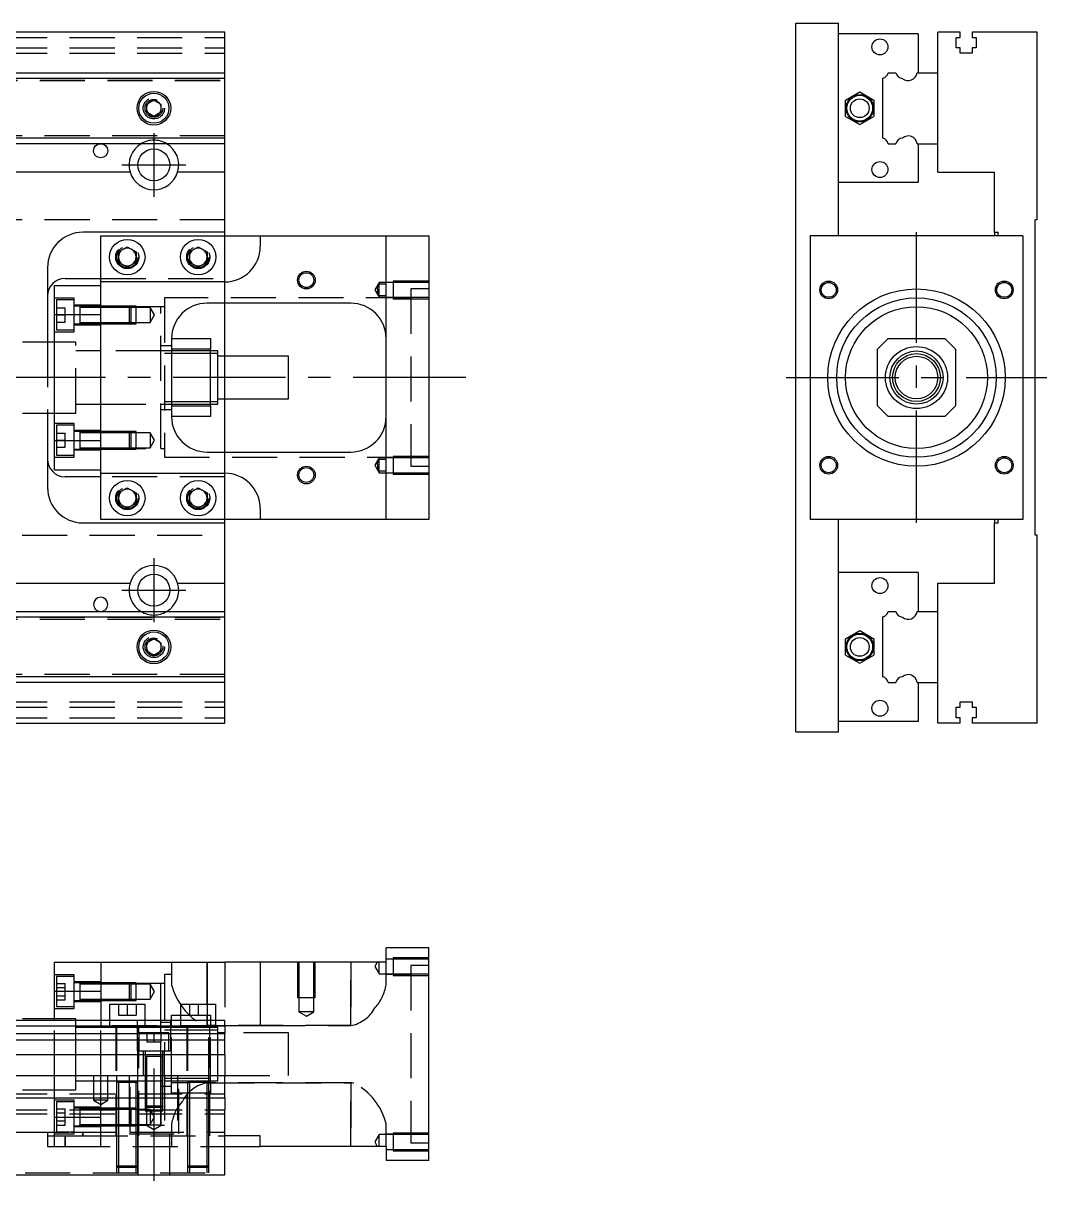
# Model space of a CAD drawing. Extents: x -20 to 752, y -277 to 102.
# Drawn here: x 463.1 to 751.8, y -226.9 to 100 of the extents above; entities that cross this region are included whole.
import ezdxf

# ---------------------------------------------------------------- set-up
doc = ezdxf.new("R2010")
doc.units = 0
doc.linetypes.add('CENTER', pattern=[50.8, 31.75, -6.35, 6.35, -6.35])
doc.linetypes.add('DASHED', pattern=[19.05, 12.7, -6.35])
doc.layers.get('0').update_dxf_attribs({"linetype": 'CONTINUOUS'})
doc.layers.add('CENTER', color=1, linetype='CENTER')

msp = doc.modelspace()

# ---------------------------------------------------------------- linework, layer by layer
at = {"color": 7, "linetype": 'CONTINUOUS'}
for p, q in [((681.04, -100), (681.04, 100)), ((681.04, 100), (693.04, 100)), ((693.04, 40), (693.04, 100)), ((520, 97.5), (335, 97.5)), ((520, 86), (520, 97.5)), ((715.54, 97), (693.04, 97)), ((715.54, 97), (715.54, 86)), ((721.04, 86), (721.04, 97.5)), ((727.34, 97.5), (721.04, 97.5)), ((726.19, 96), (727.34, 96)), ((726.19, 93), (726.19, 96)), ((727.34, 96), (727.34, 97.5)), ((730.74, 97.5), (730.74, 96)), ((749.04, 97.5), (730.74, 97.5)), ((730.74, 96), (731.89, 96)), ((731.89, 96), (731.89, 93)), ((749.04, 44.5), (749.04, 97.5)), ((727.34, 93), (726.19, 93)), ((727.34, 91.5), (727.34, 93)), ((730.74, 93), (730.74, 91.5)), ((731.89, 93), (730.74, 93)), ((730.74, 91.5), (727.34, 91.5)), ((335, 86), (520, 86)), ((520, 84.460392), (520, 86)), ((707.079608, 86), (709.200392, 86)), ((715.221934, 86), (721.04, 86)), ((721.04, 66), (721.04, 86)), ((721.04, 66), (721.04, 86)), ((335, 84.460392), (520, 84.460392)), ((520, 67.539608), (520, 84.460392)), ((705.54, 67.539608), (705.54, 84.460392)), ((695.040002, 78.309401), (699.040002, 80.618802)), ((699.040002, 80.618802), (703.040002, 78.309401)), ((498, 77.1547), (500, 78.309402)), ((498, 74.8453), (498, 77.1547)), ((500, 78.309402), (502, 77.1547)), ((502, 77.1547), (502, 74.8453)), ((695.040002, 73.690599), (695.040002, 78.309401)), ((703.040002, 78.309401), (703.040002, 73.690599)), ((500, 73.690598), (498, 74.8453)), ((502, 74.8453), (500, 73.690598)), ((695.040002, 73.690599), (699.040002, 71.381198)), ((699.040002, 71.381198), (703.040002, 73.690599)), ((520, 67.539608), (335, 67.539608)), ((520, 66), (335, 66)), ((520, 66), (520, 67.539608)), ((520, 58), (520, 66)), ((707.079608, 66), (709.200392, 66)), ((715.221934, 66), (721.04, 66)), ((715.54, 66), (715.54, 55)), ((721.04, 58), (721.04, 66)), ((493.291796, 58), (386.708204, 58)), ((520, 58), (506.708204, 58)), ((520, 41), (520, 58)), ((721.04, 58), (737.04, 58)), ((737.04, 41), (737.04, 58)), ((715.54, 55), (693.04, 55)), ((749.04, 44.5), (748.54, 44.5)), ((748.54, -44.5), (748.54, 44.5)), ((520, 41), (480, 41)), ((485, 27), (485, 40)), ((485, 40), (530, 40)), ((520, 40), (520, 41)), ((530, 40), (530, 37)), ((530, 40), (565.5, 40)), ((565.5, -40), (565.5, 40)), ((565.5, 40), (577.5, 40)), ((577.5, 40), (577.5, -40)), ((685.04, 40), (685.04, -40)), ((745.04, 40), (685.04, 40)), ((737.04, 41), (738.04, 41)), ((737.04, 41), (737.04, 40)), ((738.04, 40), (738.04, 41)), ((745.04, 40), (745.04, -40)), ((490, 35.443376), (492.5, 36.886752)), ((492.5, 36.886752), (495, 35.443376)), ((510, 35.443376), (512.5, 36.886752)), ((512.5, 36.886752), (515, 35.443376)), ((490, 32.556624), (490, 35.443376)), ((495, 35.443376), (495, 32.556624)), ((510, 32.556624), (510, 35.443376)), ((515, 35.443376), (515, 32.556624)), ((470, 31), (470, 10)), ((492.5, 31.113248), (490, 32.556624)), ((495, 32.556624), (492.5, 31.113248)), ((512.5, 31.113248), (510, 32.556624)), ((515, 32.556624), (512.5, 31.113248)), ((475, 28), (485, 28)), ((520, 27), (485, 27)), ((485, 17.78342), (485, 27)), ((472, 17.78342), (472, 26)), ((472, 26), (485, 26)), ((738.002144, 23), (738.03998, 23)), ((555.5, 21), (515, 21)), ((520, 6), (520, 21)), ((472, 17.78342), (485, 17.78342)), ((472, -17.78342), (472, 17.78342)), ((485, -17.78342), (485, 17.78342)), ((485, -17.78342), (485, 17.78342)), ((472, 10), (463, 10)), ((505, 11), (516, 11)), ((505, 11), (505, -11)), ((516, 11), (516, 8)), ((707.04, 11), (704.04, 8)), ((707.04, 11), (723.04, 11)), ((726.04, 8), (723.04, 11)), ((505, 6.75), (503, 6.75)), ((516, 8), (505, 8)), ((516, 6.75), (505, 6.75)), ((516, -8), (516, 8)), ((518, 7.5), (516, 7.5)), ((518, 6.75), (516, 6.75)), ((518, -7.5), (518, 7.5)), ((704.04, -8), (704.04, 8)), ((726.04, 8), (726.04, -8)), ((538, 6), (518, 6)), ((538, -6), (538, 6)), ((518, -6), (538, -6)), ((520, -21), (520, -6)), ((503, -6.75), (505, -6.75)), ((505, -6.75), (516, -6.75)), ((505, -8), (516, -8)), ((516, -6.75), (518, -6.75)), ((516, -7.5), (518, -7.5)), ((516, -8), (516, -11)), ((704.04, -8), (707.04, -11)), ((723.04, -11), (726.04, -8)), ((463, -10), (472, -10)), ((470, -10), (470, -31)), ((516, -11), (505, -11)), ((723.04, -11), (707.04, -11)), ((472, -17.78342), (485, -17.78342)), ((472, -26), (472, -17.78342)), ((485, -27), (485, -17.78342)), ((515, -21), (555.5, -21)), ((472, -26), (485, -26)), ((688.14, -24.499994), (688.14, -24.500852)), ((485, -28), (475, -28)), ((485, -27), (520, -27)), ((485, -40), (485, -27)), ((490, -32.556624), (492.5, -31.113248)), ((490, -35.443376), (490, -32.556624)), ((492.5, -31.113248), (495, -32.556624)), ((495, -32.556624), (495, -35.443376)), ((510, -32.556624), (512.5, -31.113248)), ((510, -35.443376), (510, -32.556624)), ((512.5, -31.113248), (515, -32.556624)), ((515, -32.556624), (515, -35.443376)), ((492.5, -36.886752), (490, -35.443376)), ((495, -35.443376), (492.5, -36.886752)), ((512.5, -36.886752), (510, -35.443376)), ((515, -35.443376), (512.5, -36.886752)), ((530, -37), (530, -40)), ((480, -41), (520, -41)), ((530, -40), (485, -40)), ((520, -41), (520, -40)), ((520, -58), (520, -41)), ((565.5, -40), (530, -40)), ((577.5, -40), (565.5, -40)), ((745.04, -40), (685.04, -40)), ((693.04, -100), (693.04, -40)), ((737.04, -40), (737.04, -41)), ((737.04, -58), (737.04, -41)), ((737.04, -41), (738.04, -41)), ((738.04, -41), (738.04, -40)), ((749.04, -44.5), (748.54, -44.5)), ((749.04, -97.5), (749.04, -44.5)), ((715.54, -55), (693.04, -55)), ((715.54, -55), (715.54, -66)), ((386.708204, -58), (493.291796, -58)), ((506.708204, -58), (520, -58)), ((520, -66), (520, -58)), ((721.04, -66), (721.04, -58)), ((721.04, -58), (737.04, -58)), ((335, -66), (520, -66)), ((335, -67.539608), (520, -67.539608)), ((520, -67.539608), (520, -66)), ((520, -84.460392), (520, -67.539608)), ((705.54, -84.460392), (705.54, -67.539608)), ((707.079608, -66), (709.200392, -66)), ((715.221934, -66), (721.04, -66)), ((721.04, -86), (721.04, -66)), ((721.04, -86), (721.04, -66)), ((695.040002, -73.690599), (699.040002, -71.381198)), ((699.040002, -71.381198), (703.040002, -73.690599)), ((498, -74.8453), (500, -73.690598)), ((498, -77.1547), (498, -74.8453)), ((500, -73.690598), (502, -74.8453)), ((502, -74.8453), (502, -77.1547)), ((695.040002, -78.309401), (695.040002, -73.690599)), ((703.040002, -73.690599), (703.040002, -78.309401)), ((500, -78.309402), (498, -77.1547)), ((502, -77.1547), (500, -78.309402)), ((695.040002, -78.309401), (699.040002, -80.618802)), ((699.040002, -80.618802), (703.040002, -78.309401)), ((520, -84.460392), (335, -84.460392)), ((520, -86), (520, -84.460392)), ((520, -86), (335, -86)), ((520, -97.5), (520, -86)), ((707.079608, -86), (709.200392, -86)), ((715.221934, -86), (721.04, -86)), ((715.54, -86), (715.54, -97)), ((721.04, -97.5), (721.04, -86)), ((727.34, -91.5), (730.74, -91.5)), ((727.34, -93), (727.34, -91.5)), ((730.74, -91.5), (730.74, -93)), ((726.19, -93), (727.34, -93)), ((726.19, -96), (726.19, -93)), ((730.74, -93), (731.89, -93)), ((731.89, -93), (731.89, -96)), ((335, -97.5), (520, -97.5)), ((715.54, -97), (693.04, -97)), ((727.34, -97.5), (721.04, -97.5)), ((727.34, -96), (726.19, -96)), ((727.34, -97.5), (727.34, -96)), ((730.74, -96), (730.74, -97.5)), ((731.89, -96), (730.74, -96)), ((749.04, -97.5), (730.74, -97.5)), ((681.04, -100), (693.04, -100)), ((565.5, -164.93), (565.5, -160.93)), ((577.5, -160.93), (565.5, -160.93)), ((577.5, -220.93), (577.5, -160.93)), ((472, -173.14658), (472, -164.93)), ((472, -164.93), (485, -164.93)), ((485, -164.93), (520, -164.93)), ((485, -164.93), (485, -181.43)), ((530, -164.93), (520, -164.93)), ((530, -164.93), (530, -182.93)), ((565.5, -164.93), (530, -164.93)), ((472, -173.14658), (485, -173.14658)), ((472, -181.43), (472, -173.14658)), ((479.1, -170.752326), (479.1, -170.753182)), ((479.1, -173.1023), (479.1, -173.38317)), ((479.1, -175.019328), (479.1, -175.752336)), ((497.5, -176.93), (487.5, -176.93)), ((487.5, -176.93), (487.5, -181.43)), ((497.5, -181.43), (497.5, -176.93)), ((517.5, -176.93), (507.5, -176.93)), ((507.5, -176.93), (507.5, -181.43)), ((517.5, -181.43), (517.5, -176.93)), ((520, -181.43), (334.5, -181.43)), ((520, -182.969608), (334.5, -182.969608)), ((472, -180.93), (463, -180.93)), ((520, -182.969608), (520, -181.43)), ((530, -182.93), (520, -182.93)), ((520, -182.969608), (520, -185.090392)), ((334.5, -185.090392), (520, -185.090392)), ((520, -187.000532), (520, -185.090392)), ((520, -187.000532), (334.5, -187.000532)), ((520, -191.111934), (520, -187.000532)), ((520, -191.111934), (334.5, -191.111934)), ((520, -191.111934), (520, -196.93)), ((0, -196.93), (520, -196.93)), ((520, -203.23), (520, -196.93)), ((0, -203.23), (520, -203.23)), ((520, -203.23), (520, -206.63)), ((479.1, -206.107664), (479.1, -206.50767)), ((479.1, -206.50767), (479.1, -206.63)), ((479.1, -208.465624), (479.1, -208.749714)), ((520, -224.93), (520, -206.63)), ((479.1, -210.70767), (479.1, -211.107674)), ((530, -213.93), (520, -213.93)), ((530, -216.93), (530, -213.93)), ((520, -216.93), (530, -216.93)), ((565.5, -216.93), (530, -216.93)), ((565.5, -216.93), (565.5, -220.93)), ((577.5, -220.93), (565.5, -220.93)), ((0, -224.93), (520, -224.93))]:
    msp.add_line(p, q, dxfattribs=at)
at = {"color": 3, "linetype": 'DASHED'}
for p, q in [((0, 96), (520, 96)), ((0, 93), (520, 93)), ((0, 91.5), (520, 91.5)), ((334.5, 84.403994), (520, 84.403994)), ((334.5, 83.8), (520, 83.8)), ((497.5, 76), (497.534018, 76.411016)), ((520, 68.2), (334.5, 68.2)), ((520, 67.596006), (334.5, 67.596006)), ((520, 44.5), (5.640312, 44.5)), ((520, 28), (520, 40)), ((489.5, 34), (489.520026, 34.346056)), ((509.5, 34), (509.520026, 34.346056)), ((485, 28), (520, 28)), ((520, 27), (520, 28)), ((520, 21), (520, 27)), ((563.5, 26.848738), (562.287564, 24.748738)), ((563.302956, 25.985522), (563.5, 26.435254)), ((563.5, 26.435254), (563.5, 26.848738)), ((567.5, 26.848738), (563.5, 26.848738)), ((563.5, 23.06222), (563.5, 26.435794)), ((563.5, 26.435254), (565.5, 26.435254)), ((567.5, 27.248732), (567.5, 22.248742)), ((577.5, 27.248732), (567.5, 27.248732)), ((577.5, 26.848738), (567.5, 26.848738)), ((485, 17.78342), (485, 26)), ((562.287564, 24.748738), (563.5, 22.648738)), ((563.016436, 24.911344), (563.060666, 25.226886)), ((563.060666, 25.226886), (563.163852, 25.611128)), ((563.163852, 25.611128), (563.302956, 25.985522)), ((563.5, 22.648738), (563.5, 23.06222)), ((565.5, 23.06222), (563.5, 23.06222)), ((572.5, 25), (572.5, -25)), ((577.5, 25), (572.5, 25)), ((477.5, 22.42767), (472, 22.42767)), ((472.5, 21.92767), (472.5, 13.42767)), ((477.5, 21.92767), (472.5, 21.92767)), ((472.5, 19.67767), (475, 19.67767)), ((475, 17.67767), (475, 19.67767)), ((477.5, 12.92767), (477.5, 22.42767)), ((485, 20.42767), (477.5, 20.42767)), ((479.1, 20.17767), (477.5, 20.17767)), ((479.1, 20.17767), (479.095, 20.17767)), ((479.1, 20.17767), (479.1, 19.92022)), ((479.105, 20.17767), (479.1, 20.17767)), ((484.99998, 20.17767), (479.1, 20.17767)), ((479.1, 19.92022), (479.1, 15.435068)), ((484.99998, 19.77767), (479.1, 19.77767)), ((493.1, 20.17767), (485, 20.17767)), ((493.1, 20.177664), (485, 20.177664)), ((502, 20), (485, 20)), ((493.5, 19.77767), (485, 19.77767)), ((493.1, 15.17767), (493.1, 20.17767)), ((493.5, 19.77767), (493.1, 20.17767)), ((495, 20.177664), (493.10002, 20.177664)), ((493.5, 19.77767), (493.5, 15.57767)), ((495, 19.77767), (493.50002, 19.77767)), ((495, 15.177674), (495, 20.177664)), ((499, 19.77767), (495, 19.77767)), ((499, 19.77767), (499, 15.57767)), ((500.212436, 17.67767), (499, 19.77767)), ((502, -20), (502, 20)), ((503, 20), (502, 20)), ((503, 22.5), (503, -22.5)), ((572.5, 22.5), (503, 22.5)), ((563.5, 22.648738), (567.5, 22.648738)), ((567.5, 22.648738), (577.5, 22.648738)), ((567.5, 22.248742), (577.5, 22.248742)), ((472.5, 17.67767), (475, 17.67767)), ((475, 15.67767), (475, 17.67767)), ((499, 15.57767), (500.212436, 17.67767)), ((472.5, 15.67767), (475, 15.67767)), ((472.5, 13.42767), (477.5, 13.42767)), ((477.5, 15.17767), (479.1, 15.17767)), ((477.5, 14.92767), (485, 14.92767)), ((479.095, 15.17767), (479.1, 15.17767)), ((479.1, 15.57767), (484.99998, 15.57767)), ((479.1, 15.435068), (479.1, 15.17767)), ((479.1, 15.17767), (479.105, 15.17767)), ((479.1, 15.17767), (484.99998, 15.17767)), ((485, 15.57767), (493.5, 15.57767)), ((485, 15.177674), (493.1, 15.177674)), ((485, 15.17767), (493.1, 15.17767)), ((493.1, 15.17767), (493.5, 15.57767)), ((493.10002, 15.177674), (495, 15.177674)), ((493.50002, 15.57767), (495, 15.57767)), ((495, 15.57767), (499, 15.57767)), ((470, 10), (470, -10)), ((472, 12.92767), (477.5, 12.92767)), ((478, 10), (472, 10)), ((478, -10), (478, 10)), ((485, 7.5), (478, 7.5)), ((502, 7.5), (485, 7.5)), ((505, 9), (502, 9)), ((503, 7.5), (502, 7.5)), ((503, 7.5), (502.995, 7.5)), ((505, 7.5), (503, 7.5)), ((503.005, 7.5), (503, 7.5)), ((516, 7.5), (505, 7.5)), ((520, -6), (520, 6)), ((478, -7.5), (485, -7.5)), ((485, -7.5), (502, -7.5)), ((502, -7.5), (503, -7.5)), ((502, -9), (505, -9)), ((502.995, -7.5), (503, -7.5)), ((503, -7.5), (505, -7.5)), ((503, -7.5), (503.005, -7.5)), ((505, -7.5), (516, -7.5)), ((472, -10), (478, -10)), ((477.5, -12.92767), (472, -12.92767)), ((477.5, -22.42767), (477.5, -12.92767)), ((472.5, -13.42767), (472.5, -21.92767)), ((477.5, -13.42767), (472.5, -13.42767)), ((472.5, -15.67767), (475, -15.67767)), ((475, -17.67767), (475, -15.67767)), ((485, -14.92767), (477.5, -14.92767)), ((479.1, -15.17767), (477.5, -15.17767)), ((479.1, -15.17767), (479.095, -15.17767)), ((479.1, -15.17767), (479.1, -15.435118)), ((484.99998, -15.17767), (479.1, -15.17767)), ((479.105, -15.17767), (479.1, -15.17767)), ((479.1, -15.435118), (479.1, -19.920272)), ((484.99998, -15.57767), (479.1, -15.57767)), ((493.1, -15.17767), (485, -15.17767)), ((493.1, -15.177674), (485, -15.177674)), ((493.5, -15.57767), (485, -15.57767)), ((493.1, -20.17767), (493.1, -15.17767)), ((493.5, -15.57767), (493.1, -15.17767)), ((495, -15.177674), (493.10002, -15.177674)), ((493.5, -15.57767), (493.5, -19.77767)), ((495, -15.57767), (493.50002, -15.57767)), ((495, -20.177664), (495, -15.177674)), ((499, -15.57767), (495, -15.57767)), ((499, -15.57767), (499, -19.77767)), ((500.212436, -17.67767), (499, -15.57767)), ((472.5, -17.67767), (475, -17.67767)), ((475, -19.67767), (475, -17.67767)), ((485, -26), (485, -17.78342)), ((499, -19.77767), (500.212436, -17.67767)), ((472, -22.42767), (477.5, -22.42767)), ((472.5, -19.67767), (475, -19.67767)), ((472.5, -21.92767), (477.5, -21.92767)), ((477.5, -20.17767), (479.1, -20.17767)), ((477.5, -20.42767), (485, -20.42767)), ((479.095, -20.17767), (479.1, -20.17767)), ((479.1, -19.77767), (484.99998, -19.77767)), ((479.1, -19.920272), (479.1, -20.17767)), ((479.1, -20.17767), (484.99998, -20.17767)), ((479.1, -20.17767), (479.105, -20.17767)), ((485, -19.77767), (493.5, -19.77767)), ((485, -20), (502, -20)), ((485, -20.177664), (493.1, -20.177664)), ((485, -20.17767), (493.1, -20.17767)), ((493.1, -20.17767), (493.5, -19.77767)), ((493.10002, -20.177664), (495, -20.177664)), ((493.50002, -19.77767), (495, -19.77767)), ((495, -19.77767), (499, -19.77767)), ((502, -20), (503, -20)), ((503, -22.5), (572.5, -22.5)), ((520, -27), (520, -21)), ((563.5, -22.648738), (562.287564, -24.748738)), ((563.5, -23.06222), (563.5, -22.648738)), ((567.5, -22.648738), (563.5, -22.648738)), ((567.5, -22.248742), (567.5, -27.248732)), ((577.5, -22.248742), (567.5, -22.248742)), ((577.5, -22.648738), (567.5, -22.648738)), ((562.287564, -24.748738), (563.5, -26.848738)), ((563.016436, -24.586132), (563.060666, -24.27059)), ((563.060666, -24.27059), (563.163852, -23.886348)), ((563.163852, -23.886348), (563.302956, -23.511954)), ((563.302956, -23.511954), (563.5, -23.06222)), ((563.5, -26.435254), (563.5, -23.06168)), ((563.5, -23.06222), (565.5, -23.06222)), ((572.5, -25), (577.5, -25)), ((520, -28), (485, -28)), ((520, -28), (520, -27)), ((520, -40), (520, -28)), ((563.5, -26.848738), (563.5, -26.435254)), ((565.5, -26.435254), (563.5, -26.435254)), ((563.5, -26.848738), (567.5, -26.848738)), ((567.5, -26.848738), (577.5, -26.848738)), ((567.5, -27.248732), (577.5, -27.248732)), ((489.5, -34), (489.520026, -33.653944)), ((509.5, -34), (509.520026, -33.653944)), ((5.640312, -44.5), (520, -44.5)), ((334.5, -67.596006), (520, -67.596006)), ((334.5, -68.2), (520, -68.2)), ((502.483582, -75.713962), (502.5, -76)), ((520, -83.8), (334.5, -83.8)), ((520, -84.403994), (334.5, -84.403994)), ((0, -91.5), (520, -91.5)), ((0, -93), (520, -93)), ((0, -96), (520, -96)), ((505, -164.93), (505, -171.302214)), ((515, -176.93), (515, -164.93)), ((515, -164.93), (515, -176.93)), ((520, -164.93), (520, -181.43)), ((540.500006, -164.93), (540.500006, -174.93)), ((540.9, -164.93), (540.9, -174.93)), ((545.1, -174.93), (545.1, -164.93)), ((545.499994, -174.93), (545.499994, -164.93)), ((555.5, -164.93), (555.5, -182.852252)), ((555.5, -182.852252), (555.5, -164.93)), ((563.009982, -164.93), (562.287564, -166.181262)), ((562.287564, -166.181262), (563.5, -168.281262)), ((563.5, -168.281262), (563.5, -164.93)), ((567.5, -164.081262), (565.5, -164.081262)), ((565.5, -171.302214), (565.5, -164.93)), ((567.5, -163.681268), (567.5, -168.681258)), ((577.5, -163.681268), (567.5, -163.681268)), ((577.5, -164.081262), (567.5, -164.081262)), ((572.5, -165.93), (572.5, -215.93)), ((577.5, -165.93), (572.5, -165.93)), ((477.5, -168.50233), (472, -168.50233)), ((472.5, -169.00233), (472.5, -173.25233)), ((477.5, -169.00233), (472.5, -169.00233)), ((477.5, -173.25233), (477.5, -168.50233)), ((503, -168.43), (503, -189.93)), ((505, -168.43), (503, -168.43)), ((563.5, -168.281262), (567.5, -168.281262)), ((572.5, -168.43), (565.5, -168.43)), ((567.5, -168.281262), (577.5, -168.281262)), ((567.5, -168.681258), (577.5, -168.681258)), ((472.5, -170.94293), (475, -170.94293)), ((472.5, -172.09763), (475, -172.09763)), ((472.5, -173.25233), (472.5, -177.50233)), ((475, -172.09763), (475, -170.94293)), ((475, -174.407032), (475, -172.09763)), ((485, -170.50233), (477.5, -170.50233)), ((479.1, -170.75233), (477.5, -170.75233)), ((477.5, -178.00233), (477.5, -173.25233)), ((479.1, -170.75233), (479.095, -170.75233)), ((479.1, -170.75233), (479.1, -171.00978)), ((479.1, -171.009798), (479.1, -170.75233)), ((484.99998, -170.75233), (479.1, -170.75233)), ((479.105, -170.75233), (479.1, -170.75233)), ((479.1, -171.00978), (479.1, -173.25233)), ((484.99998, -171.15233), (479.1, -171.15233)), ((479.1, -173.25233), (479.1, -175.019324)), ((493.1, -170.75233), (485, -170.75233)), ((493.1, -170.752336), (485, -170.752336)), ((502, -170.93), (485, -170.93)), ((493.5, -171.15233), (485, -171.15233)), ((493.1, -173.25233), (493.1, -170.75233)), ((493.5, -171.15233), (493.1, -170.75233)), ((493.1, -175.75233), (493.1, -173.25233)), ((495, -170.752336), (493.10002, -170.752336)), ((493.5, -171.15233), (493.5, -173.25233)), ((493.5, -173.25233), (493.5, -175.35233)), ((495, -171.15233), (493.50002, -171.15233)), ((495, -175.752326), (495, -170.752336)), ((499, -171.15233), (495, -171.15233)), ((499, -171.15233), (499, -173.25233)), ((500.212436, -173.25233), (499, -171.15233)), ((499, -173.25233), (499, -175.35233)), ((499, -175.35233), (500.212436, -173.25233)), ((502, -181.43), (502, -170.93)), ((503, -170.93), (502, -170.93)), ((472.5, -174.407032), (475, -174.407032)), ((472.5, -175.561732), (475, -175.561732)), ((475, -175.561732), (475, -174.407032)), ((477.5, -175.75233), (479.1, -175.75233)), ((477.5, -176.00233), (485, -176.00233)), ((479.095, -175.75233), (479.1, -175.75233)), ((479.1, -175.019324), (479.1, -175.494932)), ((479.1, -175.35233), (484.99998, -175.35233)), ((479.1, -175.494932), (479.1, -175.75233)), ((479.1, -175.75233), (484.99998, -175.75233)), ((479.1, -175.75233), (479.105, -175.75233)), ((485, -175.35233), (493.5, -175.35233)), ((485, -175.752326), (493.1, -175.752326)), ((485, -175.75233), (493.1, -175.75233)), ((493.1, -175.75233), (493.5, -175.35233)), ((493.10002, -175.752326), (495, -175.752326)), ((493.50002, -175.35233), (495, -175.35233)), ((495, -175.35233), (499, -175.35233)), ((540.500006, -174.93), (545.499994, -174.93)), ((540.9, -174.93), (540.9, -178.93)), ((545.1, -178.93), (545.1, -174.93)), ((472, -178.00233), (477.5, -178.00233)), ((472.5, -177.50233), (477.5, -177.50233)), ((490, -176.93), (490, -179.93)), ((492.5, -176.93), (492.5, -179.93)), ((495, -176.93), (495, -179.93)), ((510, -176.93), (510, -179.93)), ((512.5, -176.93), (512.5, -179.93)), ((515, -176.93), (515, -179.93)), ((545.1, -178.93), (540.9, -178.93)), ((540.9, -178.93), (543, -180.142436)), ((543, -180.142436), (545.1, -178.93)), ((478, -180.93), (472, -180.93)), ((472, -196.93), (472, -181.43)), ((478, -181.43), (478, -180.93)), ((478, -190.93), (478, -181.43)), ((485, -181.43), (485, -182.93)), ((520, -182.93), (485, -182.93)), ((485, -196.93), (485, -182.93)), ((487.5, -181.43), (487.5, -182.93)), ((489.25, -182.93), (489.25, -213.93)), ((489.5, -182.93), (489.5, -196.93)), ((490, -179.93), (492.5, -179.93)), ((492.5, -179.93), (495, -179.93)), ((495.25, -181.43), (495.25, -189.93)), ((495.5, -198.935), (495.5, -182.93)), ((495.75, -184.93), (495.75, -182.93)), ((497.5, -182.93), (497.5, -181.43)), ((502, -182.93), (502, -181.43)), ((505, -181.93), (502, -181.93)), ((502, -184.93), (502, -182.93)), ((504.75, -189.93), (504.75, -181.43)), ((505, -179.93), (507.5, -179.93)), ((505, -181.43), (505, -179.93)), ((505, -182.93), (505, -181.43)), ((505, -198.93), (505, -182.93)), ((507.5, -179.93), (510, -179.93)), ((507.5, -181.43), (507.5, -182.93)), ((509.25, -182.93), (509.25, -213.93)), ((509.5, -182.93), (509.5, -198.935)), ((510, -179.93), (512.5, -179.93)), ((512.5, -179.93), (515, -179.93)), ((513.951654, -182.710384), (514.307618, -182.790138)), ((514.307618, -182.790138), (514.65068, -182.836404)), ((514.65068, -182.836404), (515, -182.852252)), ((515, -179.93), (516, -179.93)), ((515, -182.852252), (515, -179.93)), ((515, -179.93), (515, -181.43)), ((515, -181.43), (515, -182.852252)), ((515, -182.852252), (516, -182.852252)), ((555.5, -182.852252), (515, -182.852252)), ((515.5, -198.935), (515.5, -182.93)), ((515.75, -213.93), (515.75, -182.93)), ((516, -179.93), (516, -181.43)), ((516, -181.43), (516, -182.93)), ((516, -182.852252), (517.5, -182.852252)), ((516, -198.93), (516, -182.93)), ((517.5, -182.93), (517.5, -181.43)), ((517.5, -182.852252), (520, -182.852252)), ((520, -182.852252), (530, -182.852252)), ((530, -182.852252), (555.5, -182.852252)), ((485, -183.43), (478, -183.43)), ((489.5, -183.43), (485, -183.43)), ((495.5, -183.43), (489.5, -183.43)), ((502, -183.43), (495.5, -183.43)), ((504.25, -184.93), (495.75, -184.93)), ((495.75, -184.93), (495.75, -189.93)), ((498, -184.93), (498, -187.43)), ((500, -184.93), (500, -187.43)), ((503, -183.43), (502, -183.43)), ((502, -184.93), (502, -187.43)), ((503, -183.43), (502.995, -183.43)), ((505, -183.43), (503, -183.43)), ((503.005, -183.43), (503, -183.43)), ((505, -184.18), (503, -184.18)), ((504.25, -189.93), (504.25, -184.93)), ((509.5, -183.43), (505, -183.43)), ((509.5, -184.18), (505, -184.18)), ((515.5, -183.43), (509.5, -183.43)), ((515.5, -184.18), (509.5, -184.18)), ((516, -183.43), (515.5, -183.43)), ((516, -184.18), (515.5, -184.18)), ((518, -183.43), (516, -183.43)), ((518, -184.18), (516, -184.18)), ((518, -190.93), (518, -183.43)), ((520, -184.93), (518, -184.93)), ((538, -184.93), (520, -184.93)), ((538, -190.93), (538, -184.93)), ((498, -187.43), (500, -187.43)), ((500, -187.43), (502, -187.43)), ((502, -190.93), (502, -187.43)), ((478, -196.93), (478, -190.93)), ((495.25, -189.93), (504.75, -189.93)), ((495.75, -213.93), (495.75, -189.93)), ((497, -189.93), (497, -196.93)), ((497.5, -189.93), (497.5, -191.53)), ((497.5, -191.525), (497.5, -191.53)), ((497.5, -191.53), (497.757448, -191.53)), ((497.757468, -191.53), (497.5, -191.53)), ((497.5, -191.53), (497.5, -191.535)), ((497.5, -191.53), (497.5, -196.92998)), ((502.242552, -191.53), (497.757468, -191.53)), ((497.9, -191.53), (497.9, -196.92998)), ((502, -196.93), (502, -190.93)), ((502.1, -196.92998), (502.1, -191.53)), ((502.5, -191.53), (502.242552, -191.53)), ((502.242602, -191.53), (502.5, -191.53)), ((502.5, -191.53), (502.5, -189.93)), ((502.5, -191.53), (502.5, -191.525)), ((502.5, -191.535), (502.5, -191.53)), ((502.5, -196.92998), (502.5, -191.53)), ((503, -196.93), (503, -189.93)), ((518, -198.43), (518, -190.93)), ((538, -196.93), (538, -190.93)), ((472, -203.23), (472, -196.93)), ((478, -200.93), (478, -196.93)), ((478, -198.43), (485, -198.43)), ((483, -196.93), (483, -203.93)), ((485, -203.23), (485, -196.93)), ((485, -198.43), (489.5, -198.43)), ((487, -203.93), (487, -196.93)), ((489.5, -196.93), (489.5, -198.93)), ((489.5, -198.43), (503.005, -198.43)), ((489.5, -198.925), (489.5, -198.93)), ((489.849602, -198.93), (489.5, -198.93)), ((489.5, -198.93), (489.5, -198.935)), ((489.5, -198.93), (489.5, -203.23)), ((495.15035, -198.93), (489.849602, -198.93)), ((490, -198.93), (490, -203.23)), ((493, -196.93), (493, -213.43)), ((493.291796, -212.93), (493.291796, -196.93)), ((495, -206.63), (495, -198.93)), ((495.5, -198.93), (495.15035, -198.93)), ((495.5, -206.63), (495.5, -198.925)), ((497.5, -196.93), (497.5, -203.23)), ((497.500006, -196.93), (497.500006, -203.23)), ((497.9, -196.93), (497.9, -203.23)), ((502, -203.93), (502, -196.93)), ((502.1, -203.23), (502.1, -196.93)), ((502.499994, -203.23), (502.499994, -196.93)), ((502.5, -203.23), (502.5, -196.93)), ((502.995, -198.43), (516, -198.43)), ((503, -196.93), (503, -213.43)), ((503, -197.68), (518, -197.68)), ((503.005, -198.43), (516, -198.43)), ((505, -198.93), (509.39999, -198.93)), ((505, -201.93), (505, -198.93)), ((506.708204, -196.93), (506.708204, -212.93)), ((507, -213.43), (507, -196.93)), ((509.39999, -198.93), (509.499994, -198.93)), ((509.5, -198.925), (509.5, -206.63)), ((509.5, -198.93), (509.84965, -198.93)), ((509.849602, -198.93), (509.5, -198.93)), ((515.15035, -198.93), (509.849602, -198.93)), ((510, -198.93), (510, -206.63)), ((515, -206.63), (515, -198.93)), ((515.562908, -199.007748), (515, -199.007748)), ((515, -199.007748), (515.562908, -199.007748)), ((515.150204, -198.93), (515.5, -198.93)), ((515.5, -198.93), (515.15035, -198.93)), ((515.5, -206.63), (515.5, -198.925)), ((515.500006, -198.93), (515.60001, -198.93)), ((555.5, -199.007748), (515.562908, -199.007748)), ((515.562908, -199.007748), (555.5, -199.007748)), ((515.60001, -198.93), (516, -198.93)), ((516, -198.43), (518, -198.43)), ((516, -198.93), (516, -201.93)), ((520, -196.93), (538, -196.93)), ((555.5, -199.007748), (555.5, -216.93)), ((555.5, -216.93), (555.5, -199.007748)), ((555.847748, -199.023532), (555.5, -199.007748)), ((556.192382, -199.069862), (555.847748, -199.023532)), ((556.427222, -199.118996), (556.192382, -199.069862)), ((0, -202.08), (520, -202.08)), ((462.995, -200.93), (463.291796, -200.93)), ((463.291796, -200.93), (472, -200.93)), ((472, -200.93), (476.708204, -200.93)), ((476.708204, -200.93), (478, -200.93)), ((502, -199.93), (505, -199.93)), ((516, -201.93), (505, -201.93)), ((472, -206.63), (472, -203.23)), ((477.5, -203.85767), (472, -203.85767)), ((472.5, -204.35767), (472.5, -206.63)), ((476.708204, -204.35767), (472.5, -204.35767)), ((477.5, -204.35767), (476.708204, -204.35767)), ((477.5, -208.60767), (477.5, -203.85767)), ((485, -205.85767), (477.5, -205.85767)), ((487, -203.93), (483, -203.93)), ((483, -203.93), (485, -205.0847)), ((487, -203.93), (483, -203.93)), ((483, -203.93), (485, -205.0847)), ((485, -206.63), (485, -203.23)), ((485, -205.0847), (487, -203.93)), ((489.5, -203.23), (489.5, -206.63)), ((490, -203.23), (490, -206.63)), ((497.5, -203.23), (497.5, -205.53)), ((497.5, -205.53), (502.5, -205.53)), ((497.5, -205.53), (497.9, -205.93)), ((497.500006, -203.23), (497.500006, -205.530006)), ((497.500006, -205.53002), (497.500006, -206.63)), ((497.9, -203.23), (497.9, -205.93)), ((502.1, -205.93), (497.9, -205.93)), ((497.9, -205.93002), (497.9, -206.93)), ((502, -205.93), (502, -203.93)), ((502, -206.63), (502, -205.93)), ((502.1, -205.93), (502.1, -203.23)), ((502.1, -205.93), (502.5, -205.53)), ((502.1, -206.93), (502.1, -205.93002)), ((502.499994, -205.530006), (502.499994, -203.23)), ((502.499994, -206.63), (502.499994, -205.53002)), ((502.5, -205.53), (502.5, -203.23)), ((0, -206.63), (520, -206.63)), ((0, -207.78), (520, -207.78)), ((472, -208.71342), (472, -206.63)), ((472, -208.71342), (476.708204, -208.71342)), ((472, -212.93), (472, -208.71342)), ((472.5, -206.298268), (475, -206.298268)), ((472.5, -206.63), (472.5, -208.60767)), ((472.5, -207.452968), (475, -207.452968)), ((472.5, -208.60767), (472.5, -212.85767)), ((475, -207.452968), (475, -206.298268)), ((475, -209.76237), (475, -207.452968)), ((476.708204, -208.71342), (485, -208.71342)), ((479.1, -206.10767), (477.5, -206.10767)), ((477.5, -213.35767), (477.5, -208.60767)), ((479.1, -206.10767), (479.095, -206.10767)), ((479.1, -206.10767), (479.1, -206.365118)), ((479.1, -206.365136), (479.1, -206.10767)), ((484.99998, -206.10767), (479.1, -206.10767)), ((479.105, -206.10767), (479.1, -206.10767)), ((479.1, -206.365118), (479.1, -206.629906)), ((484.99998, -206.50767), (479.1, -206.50767)), ((479.1, -206.629906), (479.1, -208.60767)), ((479.1, -208.60767), (479.1, -210.850272)), ((489.5, -206.10767), (485, -206.10767)), ((489.5, -206.107674), (485, -206.107674)), ((489.5, -206.50767), (485, -206.50767)), ((485, -213.93), (485, -206.63)), ((490, -206.10767), (489.5, -206.10767)), ((490, -206.107674), (489.5, -206.107674)), ((490, -206.50767), (489.5, -206.50767)), ((489.5, -206.63), (489.5, -213.92998)), ((493.1, -206.10767), (490, -206.10767)), ((493.100006, -206.107674), (490, -206.107674)), ((493.5, -206.50767), (490, -206.50767)), ((490, -206.63), (490, -213.92998)), ((493.1, -206.63), (493.1, -206.10767)), ((493.5, -206.50767), (493.1, -206.10767)), ((493.1, -208.60767), (493.1, -206.63)), ((493.1, -211.10767), (493.1, -208.60767)), ((495, -206.107674), (493.10002, -206.107674)), ((493.5, -206.50767), (493.5, -206.63)), ((493.5, -206.63), (493.5, -208.60767)), ((493.5, -208.60767), (493.5, -210.70767)), ((495, -206.50767), (493.50002, -206.50767)), ((499, -206.50767), (495, -206.50767)), ((495, -213.92998), (495, -206.63)), ((495.5, -213.92998), (495.5, -206.63)), ((497.500006, -206.63), (497.500006, -206.93)), ((497.500006, -206.93), (502.499994, -206.93)), ((497.9, -206.93), (497.9, -210.93)), ((499, -206.50767), (499, -208.60767)), ((500.212436, -208.60767), (499, -206.50767)), ((499, -208.60767), (499, -210.70767)), ((499, -210.70767), (500.212436, -208.60767)), ((502, -206.93), (502, -206.63)), ((502, -210.93), (502, -206.93)), ((502.1, -210.93), (502.1, -206.93)), ((502.499994, -206.93), (502.499994, -206.63)), ((509.5, -206.63), (509.5, -213.92998)), ((510, -206.63), (510, -213.92998)), ((515, -213.92998), (515, -206.63)), ((515.5, -213.92998), (515.5, -206.63)), ((472.5, -209.76237), (475, -209.76237)), ((472.5, -210.91707), (475, -210.91707)), ((475, -210.91707), (475, -209.76237)), ((477.5, -211.10767), (479.105, -211.10767)), ((477.5, -211.35767), (485, -211.35767)), ((479.095, -211.10767), (484.99998, -211.10767)), ((479.1, -210.70767), (484.99998, -210.70767)), ((479.1, -211.10767), (479.1, -210.85022)), ((479.1, -210.850272), (479.1, -211.10767)), ((479.1, -210.850272), (479.1, -211.10767)), ((485, -210.70767), (489.5, -210.70767)), ((485, -210.93), (489.5, -210.93)), ((485, -211.107664), (489.5, -211.107664)), ((485, -211.10767), (489.5, -211.10767)), ((489.5, -210.70767), (490, -210.70767)), ((489.5, -210.93), (490, -210.93)), ((489.5, -211.107664), (490, -211.107664)), ((489.5, -211.10767), (490, -211.10767)), ((490, -210.70767), (493.5, -210.70767)), ((490, -210.93), (493.27767, -210.93)), ((490, -211.107664), (493.100006, -211.107664)), ((490, -211.10767), (493.1, -211.10767)), ((493.1, -211.10767), (493.5, -210.70767)), ((493.10002, -211.107664), (495, -211.107664)), ((493.27767, -210.93), (495, -210.93)), ((493.50002, -210.70767), (495, -210.70767)), ((495, -210.70767), (499, -210.70767)), ((495, -210.93), (495.5, -210.93)), ((495.5, -210.93), (497.9, -210.93)), ((502.1, -210.93), (497.9, -210.93)), ((497.9, -210.93), (500, -212.142436)), ((500, -212.142436), (502.1, -210.93)), ((502.1, -210.93), (503, -210.93)), ((505, -210.557786), (505, -216.93)), ((565.5, -216.93), (565.5, -210.557786)), ((326.708204, -212.93), (463.291796, -212.93)), ((463.291796, -212.93), (476.708204, -212.93)), ((470, -212.93), (470, -213.93)), ((470, -213.93), (480, -213.93)), ((470, -213.93), (470, -216.93)), ((472, -216.93), (472, -212.93)), ((472, -213.35767), (477.5, -213.35767)), ((472.5, -212.85767), (476.708204, -212.85767)), ((475, -216.93), (475, -213.93)), ((475, -213.93), (475, -216.93)), ((476.708204, -212.85767), (477.5, -212.85767)), ((476.708204, -212.93), (520, -212.93)), ((480, -213.93), (480, -212.93)), ((480, -212.93), (480, -213.93)), ((480, -213.93), (520, -213.93)), ((485, -216.93), (485, -213.93)), ((489.5, -213.93), (489.5, -222.43)), ((489.500006, -213.93), (489.500006, -222.430006)), ((490, -213.93), (490, -222.93)), ((493, -213.43), (507, -213.43)), ((493.291796, -212.93), (506.708204, -212.93)), ((495, -222.93), (495, -213.93)), ((495.499994, -222.430006), (495.499994, -213.93)), ((495.5, -213.43), (495.5, -224.93)), ((495.5, -222.43), (495.5, -213.93)), ((503, -213.43), (505, -213.43)), ((504.5, -224.93), (504.5, -213.43)), ((509.5, -213.93), (509.5, -222.43)), ((509.500006, -213.93), (509.500006, -222.430006)), ((510, -213.93), (510, -222.93)), ((515, -222.93), (515, -213.93)), ((515.499994, -222.430006), (515.499994, -213.93)), ((515.5, -222.43), (515.5, -213.93)), ((563.5, -213.578738), (562.287564, -215.678738)), ((562.287564, -215.678738), (563.009982, -216.93)), ((563.5, -216.93), (563.5, -213.578738)), ((567.5, -213.578738), (563.5, -213.578738)), ((565.5, -213.43), (572.5, -213.43)), ((567.5, -213.178742), (567.5, -218.178732)), ((577.5, -213.178742), (567.5, -213.178742)), ((577.5, -213.578738), (567.5, -213.578738)), ((470, -216.93), (475, -216.93)), ((475, -216.93), (520, -216.93)), ((565.5, -217.778738), (567.5, -217.778738)), ((567.5, -217.778738), (577.5, -217.778738)), ((567.5, -218.178732), (577.5, -218.178732)), ((572.5, -215.93), (577.5, -215.93)), ((6.499992, -224.43), (520, -224.43)), ((489.5, -222.43), (495.5, -222.43)), ((489.5, -222.43), (490, -222.93)), ((489.500006, -222.43002), (489.500006, -224.43)), ((495, -222.93), (490, -222.93)), ((490, -222.93002), (490, -224.43)), ((495, -222.93), (495.5, -222.43)), ((495, -224.43), (495, -222.93002)), ((495.499994, -224.43), (495.499994, -222.43002)), ((509.5, -222.43), (515.5, -222.43)), ((509.5, -222.43), (510, -222.93)), ((509.500006, -222.43002), (509.500006, -224.43)), ((515, -222.93), (510, -222.93)), ((510, -222.93002), (510, -224.43)), ((515, -222.93), (515.5, -222.43)), ((515, -224.43), (515, -222.93002)), ((515.499994, -224.43), (515.499994, -222.43002))]:
    msp.add_line(p, q, dxfattribs=at)
at = {"color": 7, "linetype": 'CONTINUOUS'}
for centre, radius in [((704.740002, 93.300001), 2.25), ((500, 76), 4.75), ((500, 76), 4.25), ((699.040002, 76), 3.875), ((699.040002, 76), 3.643013), ((699.040002, 76), 2.65), ((485, 64), 2), ((500, 60), 4.5), ((704.740002, 58.699999), 2.25), ((492.5, 34), 5), ((512.5, 34), 5), ((543, 27.5), 2.1), ((690.291262, 24.748738), 2.1), ((739.788738, 24.748738), 2.1), ((715.04, 0), 25), ((715.04, 0), 22.5), ((715.04, 0), 20), ((715.04, 0), 8.75), ((715.04, 0), 7.5), ((715.04, 0), 6.75), ((715.04, 0), 6), ((690.291262, -24.748738), 2.1), ((739.788738, -24.748738), 2.1), ((543, -27.5), 2.1), ((492.5, -34), 5), ((512.5, -34), 5), ((500, -60), 4.5), ((704.740002, -58.699999), 2.25), ((500, -76), 4.75), ((500, -76), 4.25), ((699.040002, -76), 3.875), ((699.040002, -76), 3.643013), ((699.040002, -76), 2.65), ((704.740002, -93.300001), 2.25)]:
    msp.add_circle(centre, radius, dxfattribs=at)
at = {"color": 3, "linetype": 'DASHED'}
for centre, radius in [((500, 76), 3), ((500, 76), 2.5), ((492.5, 34), 3.25), ((492.5, 34), 3), ((512.5, 34), 3.25), ((512.5, 34), 3), ((492.5, -34), 3.25), ((492.5, -34), 3), ((512.5, -34), 3.25), ((512.5, -34), 3), ((500, -76), 3), ((500, -76), 2.5)]:
    msp.add_circle(centre, radius, dxfattribs=at)
at = {"color": 3, "linetype": 'CONTINUOUS'}
for centre in [(543, 27.5), (690.291262, 24.748738), (739.788738, 24.748738), (690.291262, -24.748738), (739.788738, -24.748738), (543, -27.5)]:
    msp.add_circle(centre, 2.5, dxfattribs=at)
at = {"color": 7, "linetype": 'CONTINUOUS'}
for centre, radius, start, end in [((705.04, 86.5), 2.1, 283.774147, 346.225853), ((711.24, 86.5), 2.1, 193.774147, 266.465409), ((712.74, 86.3), 2.5, 229.323534, 353.107897), ((500, 76), 2.1, 162.24721, 180), ((500, 76), 2.1, 180, 197.75279), ((500, 76), 2.1, 137.75279, 162.24721), ((500, 76), 2.1, 197.75279, 222.24721), ((500, 76), 2.1, 102.24721, 137.75279), ((500, 76), 2.1, 77.75279, 102.24721), ((500, 76), 2.1, 42.24721, 77.75279), ((500, 76), 2.1, 17.75279, 42.24721), ((500, 76), 2.1, 317.75279, 342.24721), ((500, 76), 2.1, 342.24721, 17.75279), ((500, 76), 2.1, 222.24721, 257.75279), ((500, 76), 2.1, 257.75279, 282.24721), ((500, 76), 2.1, 282.24721, 317.75279), ((500, 60), 7, 121.002719, 196.60155), ((500, 60), 7, 343.39845, 58.997281), ((705.04, 65.5), 2.1, 13.774147, 76.225853), ((711.24, 65.5), 2.1, 93.534591, 166.225853), ((712.74, 65.7), 2.5, 6.892103, 130.676466), ((500, 60), 7, 196.60155, 343.39845), ((480, 31), 10, 90, 180), ((492.5, 34), 2.5, 120, 180), ((492.5, 34), 2.5, 60, 120), ((492.5, 34), 2.5, 0, 60), ((512.5, 34), 2.5, 120, 180), ((512.5, 34), 2.5, 60, 120), ((512.5, 34), 2.5, 0, 60), ((520, 37), 10, 270, 0), ((492.5, 34), 2.5, 180, 240), ((492.5, 34), 2.5, 300, 0), ((512.5, 34), 2.5, 180, 240), ((512.5, 34), 2.5, 300, 0), ((492.5, 34), 2.5, 240, 300), ((512.5, 34), 2.5, 240, 300), ((475, 23), 5, 90, 180), ((515, 11), 10, 90, 180), ((555.5, 11), 10, 0, 90), ((515, -11), 10, 180, 270), ((555.5, -11), 10, 270, 0), ((475, -23), 5, 180, 270), ((520, -37), 10, 0, 90), ((480, -31), 10, 180, 270), ((492.5, -34), 2.5, 120, 180), ((492.5, -34), 2.5, 60, 120), ((492.5, -34), 2.5, 0, 60), ((512.5, -34), 2.5, 120, 180), ((512.5, -34), 2.5, 60, 120), ((512.5, -34), 2.5, 0, 60), ((492.5, -34), 2.5, 180, 240), ((492.5, -34), 2.5, 300, 0), ((512.5, -34), 2.5, 180, 240), ((512.5, -34), 2.5, 300, 0), ((492.5, -34), 2.5, 240, 300), ((512.5, -34), 2.5, 240, 300), ((500, -60), 7, 16.60155, 163.39845), ((500, -60), 7, 163.39845, 238.997281), ((500, -60), 7, 301.002719, 16.60155), ((485, -64), 2, 90, 270), ((485, -64), 2, 270, 90), ((705.04, -65.5), 2.1, 283.774147, 346.225853), ((711.24, -65.5), 2.1, 193.774147, 266.465409), ((712.74, -65.7), 2.5, 229.323534, 353.107897), ((500, -76), 2.1, 137.75279, 162.24721), ((500, -76), 2.1, 102.24721, 137.75279), ((500, -76), 2.1, 77.75279, 102.24721), ((500, -76), 2.1, 42.24721, 77.75279), ((500, -76), 2.1, 17.75279, 42.24721), ((500, -76), 2.1, 162.24721, 180), ((500, -76), 2.1, 180, 197.75279), ((500, -76), 2.1, 197.75279, 222.24721), ((500, -76), 2.1, 222.24721, 257.75279), ((500, -76), 2.1, 257.75279, 282.24721), ((500, -76), 2.1, 282.24721, 317.75279), ((500, -76), 2.1, 317.75279, 342.24721), ((500, -76), 2.1, 342.24721, 17.75279), ((705.04, -86.5), 2.1, 13.774147, 76.225853), ((711.24, -86.5), 2.1, 93.534591, 166.225853), ((712.74, -86.3), 2.5, 6.892103, 130.676466)]:
    msp.add_arc(centre, radius, start, end, dxfattribs=at)
at = {"color": 3, "linetype": 'DASHED'}
for centre, radius, start, end in [((500, 60), 7, 58.997281, 121.002719), ((566.951784, 24.952686), 3.935565, 180.60188226, 208.70854311), ((566.95178, -24.544789), 3.935561, 180.60189743, 208.70855827), ((500, -60), 7, 238.997281, 301.002719), ((522.248428, -166.984016), 17.780751, 194.05528352, 242.18517545), ((552.931847, -169.249618), 12.734662, 317.63564126, 350.72450175), ((553.680594, -173.202647), 9.819629, 280.67760453, 331.88034487), ((516.823107, -208.664309), 9.827151, 100.6912945, 151.88008694), ((548.4387, -214.772635), 17.574211, 13.87659517, 62.96341554), ((517.917859, -212.779752), 13.107563, 138.13815045, 170.240215)]:
    msp.add_arc(centre, radius, start, end, dxfattribs=at)
at = {"layer": 'CENTER', "color": 1, "linetype": 'CENTER'}
for p, q in [((500, 69), (500, 51)), ((491, 60), (509, 60)), ((715.04, -41), (715.04, 41)), ((587.945, 0), (-20, 0)), ((678.29, 0), (751.79, 0)), ((500, -51), (500, -69)), ((491, -60), (509, -60)), ((500, -194.93), (500, -226.93))]:
    msp.add_line(p, q, dxfattribs=at)

doc.saveas('drawing.dxf')
